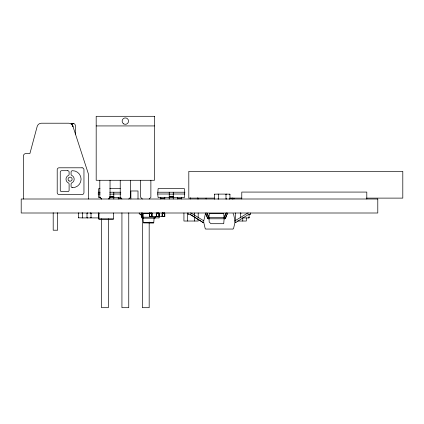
<?xml version="1.0" encoding="UTF-8"?>
<svg xmlns="http://www.w3.org/2000/svg" width="424" height="424" viewBox="0 0 424 424"><rect width="100%" height="100%" fill="white"/><g stroke="black" fill="none" stroke-linecap="round" stroke-linejoin="round"><path stroke-width="0.64" d="M152.02 216.357L149.566 216.569L149.508 213.012L152.025 213.219L149.349 213.219L149.349 216.357L152.025 216.357L149.359 216.357L149.508 213.012M156.642 216.357L156.642 213.012L159.159 213.219L159.159 216.357L158.947 213.012C157.251 213.044 155.497 212.657 156.493 216.357L156.7 216.569L156.7 213.161M162.307 216.357L162.307 213.012L164.819 213.219L164.819 216.357L162.36 216.569L162.148 216.357L164.819 216.357L162.154 216.357L162.307 213.012M71.73 124.094L71.751 123.718L71.02 123.877L71.783 124.471L71.73 124.094L72.923 126.294A4.457 4.457 0 0 0 68.683 123.214L41.457 123.214A4.457 4.457 0 0 0 37.153 126.522L29.913 153.53L26.002 153.53A2.676 2.676 0 0 0 23.325 156.207L23.325 199.004M149.895 213.452L143.286 213.617L143.021 218.196L143.291 222.642L153.753 222.807L154.166 217.194L143.021 217.194L141.658 213.362L141.176 213.002L141.658 213.362M224.116 218.773L223.734 223.702L210.972 223.702L209.212 222.075L208.958 217.438L209.334 213.447L223.734 213.447L224.116 218.773L225.07 218.758L225.536 218.318L226.708 214.798L227.683 214.343L227.683 213.002M75.488 134.191L75.403 125.917A2.676 2.586 72 0 0 74.306 123.744L72.631 123.432L72.589 123.813L72.356 123.527L71.471 123.813L71.783 124.471M100.652 197.669L98.686 197.669L98.236 194.012L98.686 188.574L99.995 188.574M169.277 197.669L158.136 197.669L157.686 194.012L158.136 188.574L184.35 188.574L184.795 192.226L184.35 197.669L173.209 197.669M154.378 217.194L154.166 218.196L154.882 218.18L155.597 216.643M205.667 229.008L205.163 228.451L203.743 222.388L203.743 220.782L205.444 213.722M233.062 213.59L233.566 214.162L234.991 220.782L234.991 222.388L233.571 228.451L233.068 229.008M155.226 216.569L158.947 216.563L159 213.012M139.231 213.002L139.231 214.009L140.911 214.364L142.305 218.18L154.755 218.196L155.566 216.717M208.65 217.438L207.325 213.463L206.689 213.002L207.257 213.309L208.65 217.438L224.418 217.438L225.748 213.463L226.379 213.002L225.748 213.463M224.418 217.438L225.817 213.309M205.391 213.002L205.391 214.343L206.292 214.65L207.537 218.318L208.168 218.773L224.9 218.773L225.462 218.471L226.708 214.798M151.813 213.161L151.866 216.563L151.813 213.012M164.607 213.012L164.607 216.563L164.66 213.012L162.148 213.219L162.36 213.012L162.36 216.569L162.154 216.357M78.509 213.325L78.832 213.002L78.509 213.325L78.604 217.814L82.203 217.91L82.521 217.586L82.203 217.91M87.005 213.325L87.323 213.002L87.005 213.325L87.005 217.586L87.323 217.91L87.005 217.586M214.396 198.681L214.719 199.004L214.396 198.681L214.491 194.192L218.09 194.102L218.408 194.42L218.09 194.102M218.312 198.909L218.09 198.681L218.09 199.004M229.999 198.681L229.681 199.004L229.999 198.681L229.903 194.192L226.31 194.102L225.987 194.42L226.31 194.102M108.337 199.004L110.039 197.298L110.039 180.279M128.753 199.004L130.46 197.298L130.46 180.279M149.174 199.004L150.88 197.298L150.88 180.279M153.721 222.812L143.466 222.812M234.991 222.388L236.041 222.266L248.077 214.73L250.573 214.608L250.573 213.002M158.905 217.91L159.228 217.586L158.905 217.91L155.534 217.91L155.216 217.586L155.534 217.91M236.041 222.266L235.617 222.388M149.566 213.161L149.508 216.357M159 216.357L156.493 216.357M96.184 125.933L154.5 125.933M109.827 188.574L120.31 188.574M98.236 192.226L100.165 192.226M109.784 192.226L120.856 192.226M157.686 192.226L184.795 192.226M98.236 194.012L100.165 194.012M113.796 194.012L120.856 194.012M157.686 194.012L169.234 194.012M173.246 194.012L184.795 194.012M109.784 194.144L113.796 194.144M169.234 194.144L173.246 194.144M214.396 194.42L214.719 194.102M229.999 194.42L229.681 194.102M109.784 196.561L113.796 196.561M169.234 196.561L173.246 196.561M109.784 196.906L113.796 196.906M169.234 196.906L173.246 196.906M113.796 197.239L109.784 197.239L109.784 199.004M169.234 197.239L173.246 197.239M113.102 197.669L120.967 197.669M214.565 198.114L188.807 198.114L188.807 171.365L402.8 171.365L402.8 198.114L366.474 198.114M229.755 198.114L241.77 198.114M118.254 198.708L121.693 198.708M160.765 198.708L164.777 198.708M177.704 198.708L181.716 198.708M98.596 213.325L98.914 213.325M143.286 213.617L150.154 213.617M151.405 213.617L152.651 213.617M78.509 217.586L78.832 217.91M98.596 217.586L98.914 217.586M90.1 217.91L82.521 217.91L82.521 213.002M242.565 217.91L249.079 217.91L249.079 214.231M113.335 219.038L98.919 219.038L98.914 213.002M203.743 220.782L191.314 213.246A1.606 1.606 0 0 0 190.461 213.002M234.991 220.782L247.42 213.246A1.606 1.606 0 0 1 248.273 213.002M234.43 221.026L235.617 221.026M237.562 221.026L246.318 221.026L246.318 217.941M202.969 222.372L203.743 222.388L202.693 222.266L190.524 214.661L188.161 214.608L188.161 213.002M143.434 222.807L153.753 222.807M205.921 229.05L232.813 229.05M208.004 218.758L208.958 218.773M142.305 218.18L143.021 218.196M202.693 222.266L203.123 222.388M208.168 218.773L207.537 218.318M142.432 218.196L141.95 217.835M73.336 123.57L72.631 123.432M190.524 214.661L202.826 222.335M142.353 199.004L140.646 197.298L140.646 180.279M121.932 199.004L120.231 197.298L120.231 180.279M101.516 199.004L99.81 197.298L99.81 180.279M240.705 217.814L240.933 217.814M226.082 198.909L226.31 198.681L226.31 199.004M72.965 126.426L72.472 124.916L88.415 173.983L88.415 199.004M206.292 214.65L207.606 218.471M141.605 213.246L142.634 216.627M140.911 214.364L142.003 217.957M366.802 199.004L366.802 192.072L241.786 192.072L241.77 199.004M242.751 217.941L242.751 221.026M240.609 213.002L240.609 217.91M235.617 213.002L235.617 220.411M233.921 198.114L233.921 199.004M232.119 197.78L232.119 199.004M225.987 199.004L225.987 194.102L218.408 194.102L218.408 199.004M206.106 198.114L206.106 199.004M198.257 198.114L198.257 199.004M198.188 213.002L198.188 217.941M198.188 219.176L198.188 221.026L183.926 221.026L183.926 213.002M197.457 197.769L197.457 199.004M194.627 213.002L194.627 215.472M194.627 216.706L194.627 221.026M190.323 197.769L190.323 199.004M187.493 213.002L187.493 221.026M181.716 197.239L181.716 199.004M177.704 197.239L177.704 199.004M173.246 192.226L173.246 199.004M169.234 192.226L169.234 199.004M164.777 197.239L164.777 199.004M162.148 213.002L162.148 216.569L152.025 216.569L152.025 213.002M160.765 197.239L160.765 199.004M156.483 213.002L156.483 216.569M149.174 222.059L149.174 307.697L142.353 307.697L142.353 218.106M142.353 212.837L142.353 216.134M138.007 199.004L138.007 190.98L130.873 190.98L130.873 199.004M128.753 212.837L128.753 307.697L121.932 307.697L121.932 212.837M118.254 197.239L118.254 199.004M113.796 192.226L113.796 199.004M113.484 213.002L113.484 219.102L98.771 219.102L98.771 213.002M108.337 218.768L108.337 307.697L101.516 307.697L101.516 218.768M101.315 198.268L101.315 199.004M98.596 213.002L98.596 217.91L91.017 217.91L91.017 213.002M57.653 212.71L57.653 230.211L53.196 230.211L53.196 212.71M91.017 217.586L90.694 217.91L91.017 217.586M240.705 213.097L240.933 213.325L240.705 213.097M249.079 217.586L248.761 217.91L249.079 217.586M71.751 123.718L71.481 124.206L71.751 123.718M154.5 116.303L96.184 116.303L96.184 180.279L154.5 180.279L154.5 116.303M82.076 167.798L59.09 167.798A1.881 1.881 0 0 0 57.208 169.674L57.208 192.666A1.881 1.881 0 0 0 59.09 194.547L82.076 194.547A1.881 1.881 0 0 0 83.957 192.666L83.957 169.674A1.881 1.881 0 0 0 82.076 167.798M67.697 170.697L61.666 170.697A1.41 1.41 0 0 0 60.256 172.107L60.256 190.238A1.41 1.41 0 0 0 61.666 191.648L67.697 191.648A1.41 1.41 0 0 0 69.107 190.238L69.107 184.106A1.41 1.41 0 0 0 68.312 182.839A4.07 4.07 0 0 1 66.049 179.681L66.049 178.668A4.07 4.07 0 0 1 68.312 175.515A1.41 1.41 0 0 0 69.107 174.243L69.107 172.107A1.41 1.41 0 0 0 67.697 170.697M232.437 198.681L232.119 198.681L232.437 199.004L232.437 198.681M377.789 199.004L21.2 199.004L21.2 213.002L377.789 213.002L377.789 199.004M82.521 213.325L82.203 213.002L82.521 213.325M91.017 213.325L90.694 213.002L91.017 213.325M72.599 187.657L72.117 187.609A1.41 1.41 0 0 1 71.073 186.247L71.073 184.106A1.41 1.41 0 0 1 71.868 182.839A4.07 4.07 0 0 0 74.131 179.681L74.131 178.668A4.07 4.07 0 0 0 71.868 175.515A1.41 1.41 0 0 1 71.073 174.243L71.073 172.107A1.41 1.41 0 0 1 72.483 170.697A8.48 8.48 0 0 1 81.079 179.119A8.48 8.48 0 0 1 72.599 187.657M69.075 180.937A2.035 2.035 0 0 0 72.128 179.177A2.035 2.035 0 0 0 69.075 177.412A2.035 2.035 0 0 0 69.075 180.937M123.739 123.898A3.212 3.212 0 0 0 128.552 121.121A3.212 3.212 0 0 0 123.739 118.338A3.212 3.212 0 0 0 123.739 123.898"/></g></svg>
